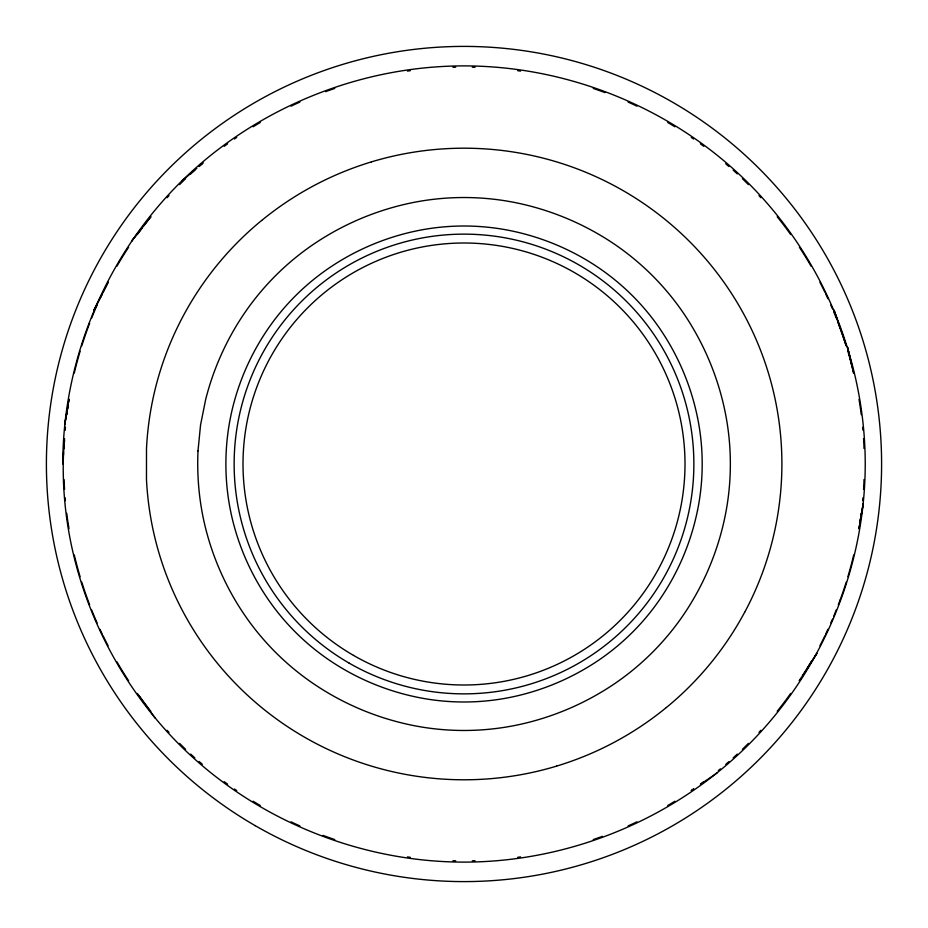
<?xml version="1.0" encoding="UTF-8"?>
<svg xmlns="http://www.w3.org/2000/svg" width="928" height="928" viewBox="0 0 928 928"><rect width="100%" height="100%" fill="white"/><g stroke="black" fill="none" stroke-linecap="round" stroke-linejoin="round"><path stroke-width="1.39" d="M64.009 448.468L64.542 438.596M864.003 479.532L863.887 483.766A396.302 396.302 0 0 1 863.562 489.404M63.545 452.702C58.94 561.66 104.319 670.492 181.668 746.866C256.232 820.027 359.577 862.054 464 862.112C568.435 862.066 671.768 820.016 746.332 746.866C821.373 673.102 865.163 569.258 865.232 464C865.163 358.742 821.373 254.898 746.332 181.134C671.768 107.984 568.423 65.934 464 65.888C359.565 65.946 256.232 107.984 181.668 181.134C106.65 254.91 62.791 358.742 62.791 464L64.496 440.023M63.835 448.468L64.113 444.234M68.092 404.91L64.763 424.49L68.162 404.968M859.896 523.09L863.226 503.51L859.838 523.032M68.637 402.184L69.124 399.388M858.864 528.6L859.351 525.816M697.531 510.377C703.749 479.857 703.749 448.143 697.531 417.623M833.646 616.482L836.221 609.94M838.286 604.708L840.35 599.465M825.584 634.416L827.904 629.3M830.804 622.908L832.544 619.069M108.147 282.39L93.983 310.056L102.358 293.573A391.848 391.848 0 0 0 99.992 298.654M806.931 668.926L816.907 653.382L802.384 675.909M799.333 680.642L800.852 678.275M142.158 227.778L131.579 241.118L142.088 227.894M143.84 225.69L150.846 216.874M181.668 181.134L196.782 168.362M198.952 166.541L203.267 162.887M691.372 790.598L693.703 788.997M700.675 784.206L716.938 773.036M139.223 695.919L155.185 718.144M825.584 293.584L827.904 298.7M830.804 305.092L832.544 308.931M833.646 311.518L836.221 318.06M838.286 323.292L840.35 328.535L834.017 310.045L846.197 345.889A396.302 396.302 0 0 0 840.339 328.535M852.02 366.2L847.519 347.107L853.574 373.126M64.542 489.404L64.009 479.532M65.18 497.849L65.389 500.668M864.003 448.468L863.887 444.234A396.302 396.302 0 0 0 863.562 438.596M261.638 220.458A316.204 316.193 0 0 0 183.384 315.671A313.908 313.908 90 0 0 146.496 448.56L146.473 479.44A313.896 313.896 0 0 0 176.401 598.548A316.216 316.216 0 0 0 249.806 697.334A318.478 318.466 0 0 0 356.514 761.192A320.206 320.195 0 0 0 556.626 766.11M261.661 220.481A318.49 318.478 0 0 1 371.386 161.901M371.374 161.89A320.206 320.195 0 0 1 571.486 166.773A318.478 318.478 0 0 1 678.171 230.689A316.193 316.193 0 0 1 751.576 329.463A313.432 313.42 0 0 1 780.367 494.844A314.174 314.174 89.8 0 1 744.65 612.341M744.616 612.329A316.193 316.193 0 0 1 666.35 707.542M666.339 707.519A318.478 318.478 0 0 1 556.614 766.099M66.723 414.7A395.862 395.862 0 0 1 68.974 399.33M74.286 373.056A395.862 395.862 0 0 1 80.11 351.26M81.768 345.866A395.862 395.862 0 0 1 87.65 328.535A391.848 391.848 0 0 1 89.622 323.257M91.663 318.026A391.848 391.848 0 0 1 97.104 305.057M103.031 292.32A397.729 397.729 0 0 1 108.066 282.286M116.835 266.313A397.729 397.729 0 0 1 128.609 247.254M137.309 234.564A397.729 397.729 0 0 1 150.788 216.746M167.11 197.676A397.729 397.729 0 0 1 168.989 195.622M179.591 184.591A397.729 397.729 0 0 1 185.577 178.721M190.692 173.907A397.729 397.729 0 0 1 194.834 170.126M199.021 166.402A397.729 397.729 0 0 1 202.2 163.641M224.205 146.334A402.508 402.508 0 0 1 227.58 143.852M234.413 139.003A402.508 402.508 0 0 1 236.721 137.414M253.112 126.776A402.508 402.508 0 0 1 260.281 122.461M291.032 106.163A402.508 402.508 0 0 1 299.872 102.08M325.612 91.64A402.508 402.508 0 0 1 334.776 88.415M407.462 71.096A402.508 402.508 0 0 1 410.199 70.714M452.934 67.257A402.508 402.508 0 0 1 455.694 67.187M472.294 67.187A402.508 402.508 0 0 1 475.066 67.257M517.801 70.714A402.508 402.508 0 0 1 520.538 71.096M593.224 88.415A402.508 402.508 0 0 1 604.986 92.603M628.128 102.08A402.508 402.508 0 0 1 636.968 106.163M667.719 122.461A402.508 402.508 0 0 1 674.888 126.776M691.279 137.414A402.508 402.508 0 0 1 693.576 139.003M700.408 143.852A402.508 402.508 0 0 1 703.795 146.334M725.684 163.78A402.508 402.508 0 0 1 728.863 166.53M733.155 170.126A397.706 397.706 0 0 1 737.308 173.907M742.412 178.721A397.706 397.706 0 0 1 748.397 184.591M759 195.622A397.706 397.706 0 0 1 760.89 197.676M777.212 216.746A397.706 397.706 0 0 1 790.702 234.552M799.391 247.242A397.706 397.706 0 0 1 811.165 266.313M819.946 282.286A397.706 397.706 0 0 1 824.98 292.32M847.879 351.26A396.302 396.302 0 0 1 853.702 373.056M859.015 399.33A396.302 396.302 0 0 1 861.265 414.7M862.657 427.332A396.302 396.302 0 0 1 862.912 430.14M862.912 497.86A396.302 396.302 0 0 1 862.657 500.668M861.265 513.3A396.302 396.302 0 0 1 859.015 528.67M853.702 554.944A396.302 396.302 0 0 1 847.879 576.74M846.22 582.134A396.302 396.302 0 0 1 840.339 599.465M824.98 635.68A397.706 397.706 0 0 1 819.946 645.714M811.165 661.687A397.706 397.706 0 0 1 799.391 680.746M790.702 693.436A397.706 397.706 0 0 1 777.212 711.254M760.89 730.324A397.706 397.706 0 0 1 759 732.378M748.397 743.409A397.706 397.706 0 0 1 742.412 749.279M737.308 754.093A397.706 397.706 0 0 1 733.166 757.874M728.967 761.598A397.706 397.706 0 0 1 725.789 764.347M720.43 768.86A397.706 397.706 0 0 1 718.26 770.634M703.795 781.666A402.497 402.497 0 0 1 700.408 784.148M693.576 788.997A402.497 402.497 0 0 1 691.279 790.586M674.888 801.224A402.497 402.497 0 0 1 667.719 805.539M636.968 821.837A402.497 402.497 0 0 1 628.128 825.908M602.388 836.36A402.497 402.497 0 0 1 593.224 839.585M520.538 856.904A402.497 402.497 0 0 1 517.801 857.286M475.066 860.743A402.497 402.497 0 0 1 472.306 860.813M455.706 860.813A402.497 402.497 0 0 1 452.934 860.743M410.199 857.286A402.497 402.497 0 0 1 407.462 856.904M334.776 839.596A402.497 402.497 0 0 1 323.014 835.397M299.872 825.92A402.497 402.497 0 0 1 291.032 821.837M260.281 805.539A402.497 402.497 0 0 1 253.112 801.224M236.721 790.586A402.497 402.497 0 0 1 234.413 789.009M227.58 784.148A402.497 402.497 0 0 1 224.205 781.666M202.316 764.231A402.497 402.497 0 0 1 199.137 761.482M194.834 757.874A397.764 397.752 0 0 1 190.692 754.093M185.588 749.279A397.764 397.752 0 0 1 179.603 743.409M168.989 732.378A397.764 397.752 0 0 1 167.11 730.324M150.788 711.254A397.764 397.752 0 0 1 137.309 693.436M128.609 680.746A397.764 397.752 0 0 1 116.835 661.687M108.066 645.714A397.764 397.752 0 0 1 103.031 635.68M102.393 634.427A391.767 391.767 0 0 1 99.992 629.346M97.104 622.943A391.767 391.767 0 0 1 91.663 609.986M89.622 604.743A391.767 391.767 0 0 1 81.768 582.134M80.11 576.74A395.896 395.896 0 0 1 74.286 554.956M68.985 528.67A395.896 395.896 0 0 1 66.723 513.3M697.52 417.623A243.635 243.635 0 0 0 661.884 331.714C642.582 302.47 616.505 277.843 586.368 259.968A244.389 244.389 0 0 0 510.342 230.654C479.846 224.46 448.143 224.46 417.635 230.666A244.099 244.099 0 0 0 331.772 266.208C305.764 283.353 283.318 305.764 266.069 331.702A242.196 242.196 0 0 0 233.032 406.197C223.509 443.955 223.509 484.045 233.032 521.803A242.196 242.196 0 0 0 266.081 596.298C283.307 622.247 305.788 644.635 331.76 661.803A244.099 244.099 0 0 0 417.646 697.322C448.143 703.552 479.846 703.528 510.342 697.346A244.389 244.389 0 0 0 586.357 668.009C616.517 650.18 642.57 625.518 661.896 596.286A243.635 243.635 0 0 0 697.52 510.377M198 450.95C196.84 477.05 199.3 503.312 205.703 528.658A271.324 271.324 0 0 0 242.591 612.028C261.835 641.086 286.961 666.165 316.019 685.409A273.331 273.331 0 0 0 399.376 722.332C441.566 733.201 486.423 733.166 528.624 722.355A273.772 273.772 0 0 0 600.938 692.369C638.441 670.178 670.155 638.452 692.334 600.95A273.168 273.168 0 0 0 725.162 515.887C732.088 481.736 732.088 446.264 725.162 412.113A273.168 273.168 0 0 0 692.323 327.062C670.167 289.536 638.429 257.833 600.95 235.619A273.772 273.772 0 0 0 528.624 205.656C486.423 194.822 441.577 194.822 399.365 205.656A273.331 273.331 0 0 0 316.019 242.591C286.961 261.835 261.847 286.926 242.591 315.972A271.324 271.324 0 0 0 205.703 399.342L200.552 424.966L198 450.95M65.401 427.332L65.204 430.163L65.389 427.332M353.498 655.388A221.003 221.003 0 0 0 685.003 464A221.003 221.003 0 0 0 353.498 272.612A221.003 221.003 0 0 0 353.498 655.388M255.2 825.653A417.6 417.6 0 0 0 881.6 464A417.6 417.6 0 0 0 255.2 102.347A417.6 417.6 0 0 0 255.2 825.653M349.067 663.068A229.866 229.866 0 0 0 693.866 464A229.866 229.866 0 0 0 349.067 264.932A229.866 229.866 0 0 0 349.067 663.068"/></g></svg>
